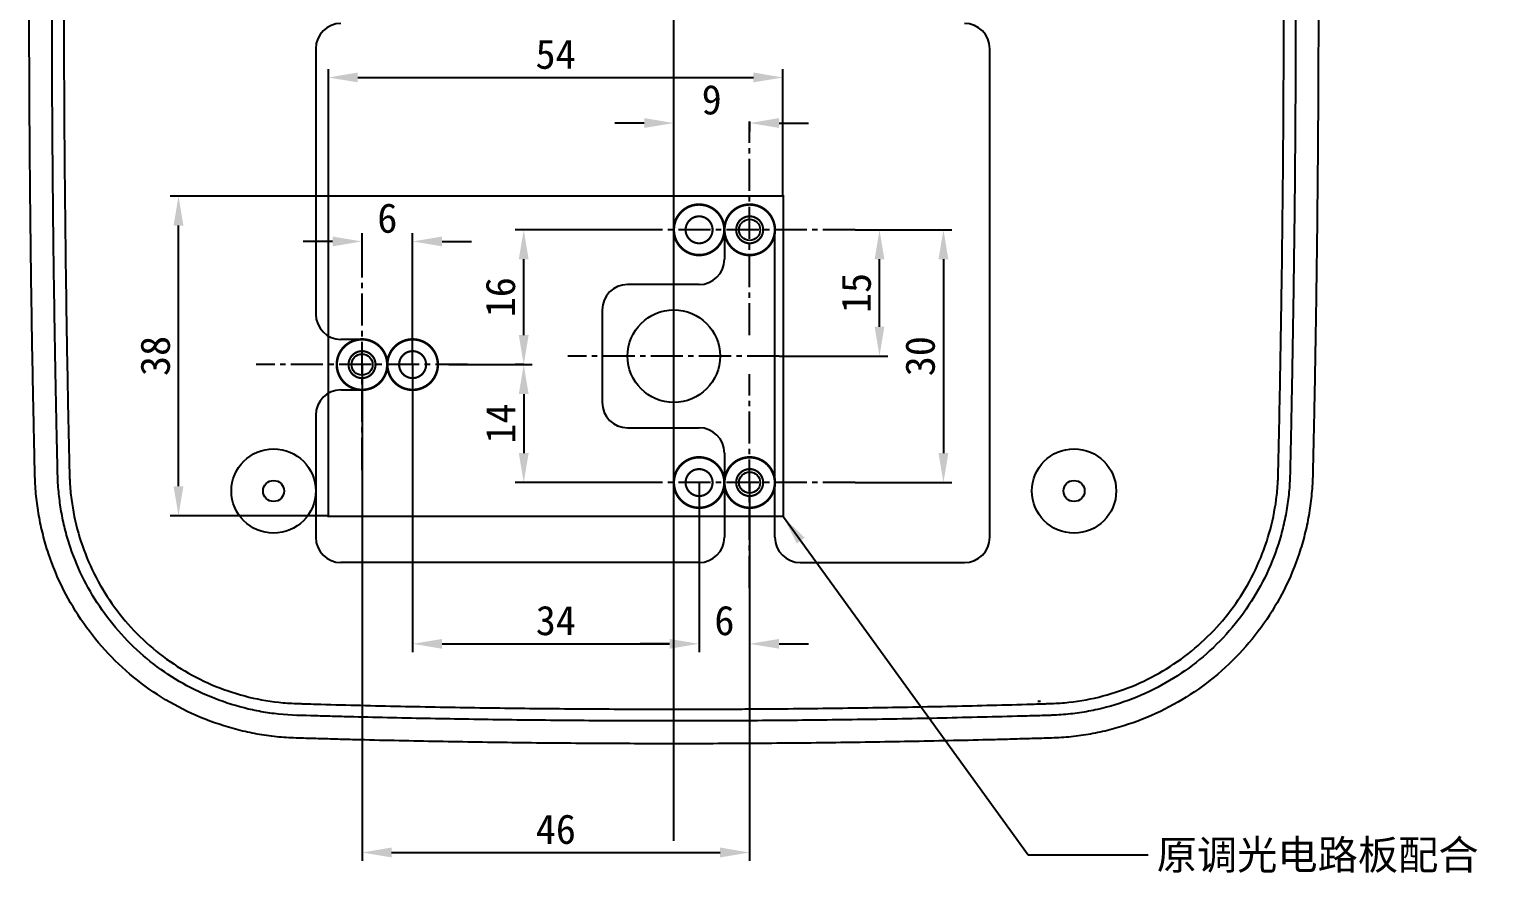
# Model space of a CAD drawing. Header units: millimetres. Extents: x 1791 to 2848, y -3889 to -2778.
# Drawn here: x 2597.1 to 2770.2, y -3705.4 to -3605.3 of the extents above; entities that cross this region are included whole.
import ezdxf

# ---------------------------------------------------------------- set-up
doc = ezdxf.new("R2010")
doc.units = ezdxf.units.MM
doc.linetypes.add('CENTER2', pattern=[28.575, 19.05, -3.175, 3.175, -3.175])
for name, color, linetype in [('2D_LINE_126', 2, 'Continuous'), ('BOARD_CUTOUT_00', 254, 'Continuous'), ('BOARD_OUTLINE_00', 254, 'Continuous')]:
    doc.layers.add(name, color=color, linetype=linetype)
doc.styles.add('宋体', font='')
doc.styles.get('宋体').set_extended_font_data('SimSun')
doc.dimstyles.new('1x', dxfattribs={"dimtxt": 3.5, "dimasz": 3.5, "dimexe": 1, "dimexo": 0, "dimgap": 1, "dimtad": 1, "dimtoh": 1, "dimdec": 1, "dimrnd": 0.05, "dimdsep": 46, "dimtxsty": '宋体', "dimcen": 0, "dimclrd": 5, "dimclre": 5, "dimadec": 1, "dimazin": 2, "dimtfac": 1, "dimtdec": 1, "dimtofl": 0, "dimtmove": 0, "dimatfit": 3, "dimfxl": 0, "dimtzin": 0, "dimarcsym": 0})

# ---------------------------------------------------------------- blocks, each defined once
blk = doc.blocks.new('SMOOTH_0$25')
at = {"const_width": 0.125}
blk.add_lwpolyline([(-0.0625, 0, 1), (0.0625, 0, 1)], format="xyb", close=True, dxfattribs=at)
blk = doc.blocks.new('BOARD_134')
at = {"layer": 'BOARD_CUTOUT_00', "const_width": 0.25}
for points in [[(45.1, 42, 1), (41.9, 42, 1)], [(45.1, 36, 1), (41.9, 36, 1)], [(29.1, 2, 1), (25.9, 2, 1)], [(59.1, 2, 1), (55.9, 2, 1)], [(29.1, -4, 1), (25.9, -4, 1)], [(59.1, -4, 1), (55.9, -4, 1)]]:
    blk.add_lwpolyline(points, format="xyb", close=True, dxfattribs=at)
at = {"layer": 'BOARD_OUTLINE_00', "const_width": 0.25}
blk.add_lwpolyline([(23.5, 46), (23.5, -8), (61.5, -8), (61.5, 46)], close=True, dxfattribs=at)
at = {"layer": 'BOARD_OUTLINE_00'}
for p in [(23.5, 46), (61.5, 46), (23.5, -8), (61.5, -8)]:
    blk.add_blockref('SMOOTH_0$25', p, dxfattribs=at)
blk = doc.blocks.new('DRAWING_84')
at = {"layer": '2D_LINE_126', "const_width": 0.3}
blk.add_lwpolyline([(3, 0, 1), (-3, 0, 1)], format="xyb", close=True, dxfattribs=at)
blk = doc.blocks.new('DRAWING_85')
at = {"layer": '2D_LINE_126', "const_width": 0.3}
blk.add_lwpolyline([(3, 0, 1), (-3, 0, 1)], format="xyb", close=True, dxfattribs=at)
blk = doc.blocks.new('DRAWING_86')
at = {"layer": '2D_LINE_126', "const_width": 0.3}
blk.add_lwpolyline([(3, 0, 1), (-3, 0, 1)], format="xyb", close=True, dxfattribs=at)
blk = doc.blocks.new('DRAWING_131')
at = {"layer": '2D_LINE_126', "const_width": 0.3}
blk.add_lwpolyline([(3, 0, 1), (-3, 0, 1)], format="xyb", close=True, dxfattribs=at)
blk = doc.blocks.new('DRAWING_132')
at = {"layer": '2D_LINE_126', "const_width": 0.3}
blk.add_lwpolyline([(3, 0, 1), (-3, 0, 1)], format="xyb", close=True, dxfattribs=at)
blk = doc.blocks.new('DRAWING_133')
at = {"layer": '2D_LINE_126', "const_width": 0.3}
blk.add_lwpolyline([(3, 0, 1), (-3, 0, 1)], format="xyb", close=True, dxfattribs=at)
blk = doc.blocks.new('*D237')
at = {"color": 5, "lineweight": -2, "transparency": 16777216}
for p, q in [((2636.58, -3645.12), (2636.58, -3704.03)), ((2682.58, -3659.12), (2682.58, -3704.03)), ((2640.08, -3703.03), (2679.08, -3703.03))]:
    blk.add_line(p, q, dxfattribs=at)
at = {"color": 5, "transparency": 16777216}
for points in [[(2640.08, -3702.44), (2640.08, -3703.61), (2636.58, -3703.03)], [(2679.08, -3702.44), (2679.08, -3703.61), (2682.58, -3703.03)]]:
    blk.add_solid(points, dxfattribs=at)
at = {"layer": 'Defpoints', "color": 0, "transparency": 16777216}
for p in [(2636.58, -3645.12), (2682.58, -3659.12), (2682.58, -3703.03)]:
    blk.add_point(p, dxfattribs=at)
at = {"color": 0, "transparency": 16777216, "insert": (2659.58, -3700.28), "char_height": 3.5, "attachment_point": 5, "style": '宋体'}
blk.add_mtext('46', dxfattribs=at)
blk = doc.blocks.new('*D240')
at = {"color": 5, "lineweight": -2, "transparency": 16777216}
for p, q in [((2695.09, -3629.12), (2706.58, -3629.12)), ((2705.58, -3632.62), (2705.58, -3655.62)), ((2695.09, -3659.12), (2706.58, -3659.12))]:
    blk.add_line(p, q, dxfattribs=at)
at = {"color": 5, "transparency": 16777216}
for points in [[(2704.99, -3632.62), (2706.16, -3632.62), (2705.58, -3629.12)], [(2704.99, -3655.62), (2706.16, -3655.62), (2705.58, -3659.12)]]:
    blk.add_solid(points, dxfattribs=at)
at = {"layer": 'Defpoints', "color": 0, "transparency": 16777216}
for p in [(2695.09, -3629.12), (2695.09, -3659.12), (2705.58, -3659.12)]:
    blk.add_point(p, dxfattribs=at)
at = {"color": 0, "transparency": 16777216, "insert": (2702.83, -3644.12), "char_height": 3.5, "attachment_point": 5, "rotation": 90, "style": '宋体'}
blk.add_mtext('30', dxfattribs=at)
blk = doc.blocks.new('*D238')
at = {"color": 5, "lineweight": -2, "transparency": 16777216}
for p, q in [((2655.77, -3645.12), (2654.77, -3645.12)), ((2655.77, -3648.62), (2655.77, -3655.62)), ((2670, -3659.12), (2654.77, -3659.12))]:
    blk.add_line(p, q, dxfattribs=at)
at = {"color": 5, "transparency": 16777216}
for points in [[(2655.18, -3648.62), (2656.35, -3648.62), (2655.77, -3645.12)], [(2655.18, -3655.62), (2656.35, -3655.62), (2655.77, -3659.12)]]:
    blk.add_solid(points, dxfattribs=at)
at = {"layer": 'Defpoints', "color": 0, "transparency": 16777216}
for p in [(2655.77, -3645.12), (2655.77, -3659.12), (2670, -3659.12)]:
    blk.add_point(p, dxfattribs=at)
at = {"color": 0, "transparency": 16777216, "insert": (2653.02, -3652.12), "char_height": 3.5, "attachment_point": 5, "rotation": 90, "style": '宋体'}
blk.add_mtext('14', dxfattribs=at)
blk = doc.blocks.new('*D239')
at = {"color": 5, "lineweight": -2, "transparency": 16777216}
for p, q in [((2670, -3629.12), (2654.77, -3629.12)), ((2655.77, -3641.62), (2655.77, -3632.62)), ((2646.89, -3645.12), (2656.77, -3645.12))]:
    blk.add_line(p, q, dxfattribs=at)
at = {"color": 5, "transparency": 16777216}
for points in [[(2655.18, -3632.62), (2656.35, -3632.62), (2655.77, -3629.12)], [(2655.18, -3641.62), (2656.35, -3641.62), (2655.77, -3645.12)]]:
    blk.add_solid(points, dxfattribs=at)
at = {"layer": 'Defpoints', "color": 0, "transparency": 16777216}
for p in [(2655.77, -3629.12), (2670, -3629.12), (2646.89, -3645.12)]:
    blk.add_point(p, dxfattribs=at)
at = {"color": 0, "transparency": 16777216, "insert": (2653.02, -3637.12), "char_height": 3.5, "attachment_point": 5, "rotation": 90, "style": '宋体'}
blk.add_mtext('16', dxfattribs=at)
blk = doc.blocks.new('*D241')
at = {"color": 5, "lineweight": -2, "transparency": 16777216}
for p, q in [((2673.58, -3701.63), (2673.58, -3615.45)), ((2670.08, -3616.45), (2666.58, -3616.45)), ((2682.58, -3616.27), (2682.58, -3617.45)), ((2686.08, -3616.45), (2689.58, -3616.45))]:
    blk.add_line(p, q, dxfattribs=at)
at = {"color": 5, "transparency": 16777216}
for points in [[(2670.08, -3615.86), (2670.08, -3617.03), (2673.58, -3616.45)], [(2686.08, -3615.86), (2686.08, -3617.03), (2682.58, -3616.45)]]:
    blk.add_solid(points, dxfattribs=at)
at = {"layer": 'Defpoints', "color": 0, "transparency": 16777216}
for p in [(2673.58, -3616.45), (2682.58, -3616.27), (2673.58, -3701.63)]:
    blk.add_point(p, dxfattribs=at)
at = {"color": 0, "transparency": 16777216, "insert": (2678.08, -3613.7), "char_height": 3.5, "attachment_point": 5, "style": '宋体'}
blk.add_mtext('9', dxfattribs=at)
blk = doc.blocks.new('*D243')
at = {"color": 5, "lineweight": -2, "transparency": 16777216}
for p, q in [((2636.58, -3632.27), (2636.58, -3629.5)), ((2642.58, -3645.12), (2642.58, -3629.5)), ((2633.08, -3630.5), (2629.58, -3630.5)), ((2646.08, -3630.5), (2649.58, -3630.5))]:
    blk.add_line(p, q, dxfattribs=at)
at = {"color": 5, "transparency": 16777216}
for points in [[(2633.08, -3629.92), (2633.08, -3631.08), (2636.58, -3630.5)], [(2646.08, -3629.92), (2646.08, -3631.08), (2642.58, -3630.5)]]:
    blk.add_solid(points, dxfattribs=at)
at = {"layer": 'Defpoints', "color": 0, "transparency": 16777216}
for p in [(2642.58, -3630.5), (2636.58, -3632.27), (2642.58, -3645.12)]:
    blk.add_point(p, dxfattribs=at)
at = {"color": 0, "transparency": 16777216, "insert": (2639.58, -3627.75), "char_height": 3.5, "attachment_point": 5, "style": '宋体'}
blk.add_mtext('6', dxfattribs=at)
blk = doc.blocks.new('*D244')
at = {"color": 5, "lineweight": -2, "transparency": 16777216}
for p, q in [((2676.58, -3659.12), (2676.58, -3679.26)), ((2682.58, -3659.12), (2682.58, -3679.26)), ((2673.08, -3678.26), (2669.58, -3678.26)), ((2686.08, -3678.26), (2689.58, -3678.26))]:
    blk.add_line(p, q, dxfattribs=at)
at = {"color": 5, "transparency": 16777216}
for points in [[(2673.08, -3677.68), (2673.08, -3678.84), (2676.58, -3678.26)], [(2686.08, -3677.68), (2686.08, -3678.84), (2682.58, -3678.26)]]:
    blk.add_solid(points, dxfattribs=at)
at = {"layer": 'Defpoints', "color": 0, "transparency": 16777216}
for p in [(2676.58, -3659.12), (2682.58, -3659.12), (2682.58, -3678.26)]:
    blk.add_point(p, dxfattribs=at)
at = {"color": 0, "transparency": 16777216, "insert": (2679.58, -3675.51), "char_height": 3.5, "attachment_point": 5, "style": '宋体'}
blk.add_mtext('6', dxfattribs=at)
blk = doc.blocks.new('*D245')
at = {"color": 5, "lineweight": -2, "transparency": 16777216}
for p, q in [((2695.09, -3629.12), (2698.99, -3629.12)), ((2697.99, -3640.62), (2697.99, -3632.62)), ((2686.09, -3644.12), (2698.99, -3644.12))]:
    blk.add_line(p, q, dxfattribs=at)
at = {"color": 5, "transparency": 16777216}
for points in [[(2697.41, -3632.62), (2698.57, -3632.62), (2697.99, -3629.12)], [(2697.41, -3640.62), (2698.57, -3640.62), (2697.99, -3644.12)]]:
    blk.add_solid(points, dxfattribs=at)
at = {"layer": 'Defpoints', "color": 0, "transparency": 16777216}
for p in [(2695.09, -3629.12), (2697.99, -3629.12), (2686.09, -3644.12)]:
    blk.add_point(p, dxfattribs=at)
at = {"color": 0, "transparency": 16777216, "insert": (2695.24, -3636.62), "char_height": 3.5, "attachment_point": 5, "rotation": 90, "style": '宋体'}
blk.add_mtext('15', dxfattribs=at)
blk = doc.blocks.new('*D248')
at = {"color": 5, "lineweight": -2, "transparency": 16777216}
for p, q in [((2642.58, -3645.12), (2642.58, -3679.26)), ((2676.58, -3659.12), (2676.58, -3679.26)), ((2646.08, -3678.26), (2673.08, -3678.26))]:
    blk.add_line(p, q, dxfattribs=at)
at = {"color": 5, "transparency": 16777216}
for points in [[(2646.08, -3677.68), (2646.08, -3678.84), (2642.58, -3678.26)], [(2673.08, -3677.68), (2673.08, -3678.84), (2676.58, -3678.26)]]:
    blk.add_solid(points, dxfattribs=at)
at = {"layer": 'Defpoints', "color": 0, "transparency": 16777216}
for p in [(2642.58, -3645.12), (2676.58, -3659.12), (2676.58, -3678.26)]:
    blk.add_point(p, dxfattribs=at)
at = {"color": 0, "transparency": 16777216, "insert": (2659.58, -3675.51), "char_height": 3.5, "attachment_point": 5, "style": '宋体'}
blk.add_mtext('34', dxfattribs=at)
blk = doc.blocks.new('*D249')
at = {"color": 5, "lineweight": -2, "transparency": 16777216}
for p, q in [((2632.64, -3625.12), (2613.8, -3625.12)), ((2614.8, -3659.56), (2614.8, -3628.62)), ((2632.58, -3663.06), (2613.8, -3663.06))]:
    blk.add_line(p, q, dxfattribs=at)
at = {"color": 5, "transparency": 16777216}
for points in [[(2614.21, -3628.62), (2615.38, -3628.62), (2614.8, -3625.12)], [(2614.21, -3659.56), (2615.38, -3659.56), (2614.8, -3663.06)]]:
    blk.add_solid(points, dxfattribs=at)
at = {"layer": 'Defpoints', "color": 0, "transparency": 16777216}
for p in [(2614.8, -3625.12), (2632.64, -3625.12), (2632.58, -3663.06)]:
    blk.add_point(p, dxfattribs=at)
at = {"color": 0, "transparency": 16777216, "insert": (2612.05, -3644.09), "char_height": 3.5, "attachment_point": 5, "rotation": 90, "style": '宋体'}
blk.add_mtext('38', dxfattribs=at)
blk = doc.blocks.new('*D250')
at = {"color": 5, "lineweight": -2, "transparency": 16777216}
for p, q in [((2632.58, -3625.18), (2632.58, -3610.04)), ((2636.08, -3611.04), (2683.02, -3611.04)), ((2686.52, -3625.12), (2686.52, -3610.04))]:
    blk.add_line(p, q, dxfattribs=at)
at = {"color": 5, "transparency": 16777216}
for points in [[(2636.08, -3610.45), (2636.08, -3611.62), (2632.58, -3611.04)], [(2683.02, -3610.45), (2683.02, -3611.62), (2686.52, -3611.04)]]:
    blk.add_solid(points, dxfattribs=at)
at = {"layer": 'Defpoints', "color": 0, "transparency": 16777216}
for p in [(2686.52, -3611.04), (2632.58, -3625.18), (2686.52, -3625.12)]:
    blk.add_point(p, dxfattribs=at)
at = {"color": 0, "transparency": 16777216, "insert": (2659.55, -3608.29), "char_height": 3.5, "attachment_point": 5, "style": '宋体'}
blk.add_mtext('54', dxfattribs=at)

msp = doc.modelspace()

# ---------------------------------------------------------------- linework, layer by layer
at = {"color": 1, "linetype": 'CENTER2'}
msp.add_line((2673.58, -3701.63), (2673.58, -3506.13), dxfattribs=at)
at = {"color": 7, "linetype": 'Continuous'}
for p, q in [((2631.08, -3607.62), (2631.08, -3639.12)), ((2711.08, -3665.62), (2711.08, -3607.62)), ((2679.58, -3629.12), (2679.58, -3632.62)), ((2685.58, -3665.62), (2685.58, -3629.12)), ((2676.58, -3635.62), (2668.08, -3635.62)), ((2665.08, -3638.62), (2665.08, -3649.62)), ((2636.58, -3642.12), (2634.08, -3642.12)), ((2634.08, -3648.12), (2636.58, -3648.12)), ((2631.08, -3651.12), (2631.08, -3665.62)), ((2668.08, -3652.62), (2676.58, -3652.62)), ((2679.58, -3655.62), (2679.58, -3665.62)), ((2676.58, -3668.62), (2634.08, -3668.62)), ((2688.58, -3668.62), (2708.08, -3668.62))]:
    msp.add_line(p, q, dxfattribs=at)
at = {"color": 1, "linetype": 'CENTER2', "ltscale": 0.2}
for p, q in [((2682.58, -3641.64), (2682.58, -3616.27)), ((2695.09, -3629.12), (2670, -3629.12)), ((2636.58, -3657.64), (2636.58, -3632.27)), ((2649.09, -3645.12), (2624, -3645.12)), ((2686.09, -3644.12), (2661, -3644.12)), ((2682.58, -3671.64), (2682.58, -3646.27)), ((2695.09, -3659.12), (2670, -3659.12))]:
    msp.add_line(p, q, dxfattribs=at)
at = {"color": 6, "linetype": 'Continuous'}
msp.add_line((2716.79, -3685.07), (2717.1, -3685.06), dxfattribs=at)
at = {"color": 7, "linetype": 'Continuous'}
for centre, radius in [((2682.58, -3629.12), 3), ((2682.58, -3629.12), 1.25), ((2673.58, -3644.12), 5.5), ((2636.58, -3645.12), 1.25), ((2626.08, -3660.12), 5), ((2721.08, -3660.12), 5), ((2626.08, -3660.12), 1.25), ((2682.58, -3659.12), 1.25), ((2721.08, -3660.12), 1.25)]:
    msp.add_circle(centre, radius, dxfattribs=at)
for centre, start, end in [((2634.08, -3607.62), 90, 180), ((2708.08, -3607.62), 0, 90), ((2676.58, -3632.62), 270, 0), ((2668.08, -3638.62), 90, 180), ((2634.08, -3639.12), 180, 270), ((2636.58, -3645.12), 270, 90), ((2634.08, -3651.12), 90, 180), ((2668.08, -3649.62), 180, 270), ((2676.58, -3655.62), 0, 90), ((2682.58, -3659.12), 0, 180), ((2634.08, -3665.62), 180, 270), ((2676.58, -3665.62), 270, 0), ((2688.58, -3665.62), 180, 270), ((2708.08, -3665.62), 270, 0)]:
    msp.add_arc(centre, 3, start, end, dxfattribs=at)
for points, knots in [([(2673.58, -3690.12), (2670.48, -3690.12), (2665.82, -3690.1), (2659.6, -3690.06), (2654.95, -3690.01), (2650.29, -3689.94), (2645.63, -3689.86), (2640.97, -3689.77), (2637.09, -3689.68), (2633.99, -3689.6), (2631.66, -3689.53), (2629.72, -3689.48), (2628.16, -3689.43), (2626.62, -3689.33), (2624.69, -3689.09), (2621.64, -3688.49), (2617.92, -3687.32), (2613.72, -3685.29), (2609.85, -3682.67), (2606.4, -3679.52), (2603.45, -3675.9), (2601.06, -3671.89), (2599.56, -3668.29), (2598.69, -3665.31), (2598.21, -3663.03), (2597.94, -3661.11), (2597.81, -3659.56), (2597.76, -3658.39), (2597.73, -3657.23), (2597.7, -3655.68), (2597.66, -3653.74), (2597.61, -3651.41), (2597.54, -3648.3), (2597.47, -3644.42), (2597.39, -3639.76), (2597.32, -3635.1), (2597.24, -3628.89), (2597.16, -3621.13), (2597.1, -3611.81), (2597.07, -3599.39), (2597.1, -3586.96), (2597.21, -3574.54), (2597.3, -3566.78), (2597.39, -3560.57), (2597.47, -3555.91), (2597.54, -3552.03), (2597.6, -3548.92), (2597.65, -3546.59), (2597.7, -3544.65), (2597.73, -3543.1), (2597.75, -3541.94), (2597.8, -3540.77), (2597.93, -3539.22), (2598.19, -3537.3), (2598.67, -3535.02), (2599.53, -3532.03), (2601.01, -3528.43), (2603.4, -3524.42), (2606.34, -3520.79), (2609.78, -3517.62), (2613.64, -3514.99), (2617.84, -3512.95), (2621.55, -3511.77), (2624.6, -3511.16), (2626.52, -3510.92), (2628.07, -3510.81), (2629.24, -3510.77), (2630.4, -3510.74), (2631.95, -3510.7), (2633.89, -3510.64), (2637, -3510.56), (2640.88, -3510.47), (2645.54, -3510.38), (2651.75, -3510.27), (2659.51, -3510.18), (2665.73, -3510.14), (2668.83, -3510.13)], [0, 0, 0, 0, 0.031257, 0.046885, 0.062513, 0.078142, 0.09377, 0.109398, 0.125026, 0.132841, 0.140655, 0.148469, 0.152376, 0.156283, 0.164095, 0.171908, 0.187522, 0.203137, 0.218751, 0.234366, 0.24998, 0.265595, 0.281209, 0.289022, 0.296834, 0.304647, 0.308553, 0.31246, 0.316367, 0.320274, 0.328089, 0.335903, 0.343717, 0.359345, 0.374974, 0.390602, 0.40623, 0.437487, 0.468743, 0.5, 0.562513, 0.59377, 0.625026, 0.640655, 0.656283, 0.671911, 0.679726, 0.68754, 0.695354, 0.699261, 0.703168, 0.707075, 0.710982, 0.718794, 0.726607, 0.734419, 0.750034, 0.765648, 0.781263, 0.796877, 0.812492, 0.828106, 0.843721, 0.851533, 0.859346, 0.863252, 0.867159, 0.871066, 0.874974, 0.882788, 0.890602, 0.90623, 0.921858, 0.937487, 0.968743, 1, 1, 1, 1]), ([(2678.33, -3510.13), (2681.44, -3510.14), (2687.65, -3510.18), (2695.41, -3510.27), (2701.62, -3510.38), (2706.28, -3510.47), (2710.16, -3510.56), (2713.27, -3510.64), (2715.21, -3510.7), (2716.76, -3510.74), (2717.92, -3510.77), (2719.09, -3510.81), (2720.64, -3510.92), (2722.57, -3511.16), (2725.61, -3511.77), (2729.32, -3512.95), (2733.52, -3514.99), (2737.38, -3517.62), (2740.82, -3520.79), (2743.76, -3524.42), (2746.15, -3528.43), (2747.63, -3532.03), (2748.49, -3535.02), (2748.97, -3537.3), (2749.23, -3539.22), (2749.36, -3540.77), (2749.41, -3541.94), (2749.43, -3543.1), (2749.47, -3544.65), (2749.51, -3546.59), (2749.56, -3548.92), (2749.62, -3552.03), (2749.69, -3555.91), (2749.77, -3560.57), (2749.86, -3566.78), (2749.96, -3574.54), (2750.06, -3586.96), (2750.09, -3599.39), (2750.06, -3611.81), (2750, -3621.13), (2749.92, -3628.89), (2749.84, -3635.1), (2749.77, -3639.76), (2749.69, -3644.42), (2749.62, -3648.3), (2749.56, -3651.41), (2749.51, -3653.74), (2749.46, -3655.68), (2749.43, -3657.23), (2749.41, -3658.39), (2749.35, -3659.56), (2749.22, -3661.11), (2748.96, -3663.03), (2748.47, -3665.31), (2747.6, -3668.29), (2746.11, -3671.89), (2743.71, -3675.9), (2740.76, -3679.52), (2737.31, -3682.67), (2733.44, -3685.29), (2729.24, -3687.32), (2725.52, -3688.49), (2722.47, -3689.09), (2720.55, -3689.33), (2719, -3689.43), (2717.44, -3689.48), (2715.5, -3689.53), (2713.18, -3689.6), (2710.07, -3689.68), (2706.19, -3689.77), (2701.53, -3689.86), (2696.87, -3689.94), (2692.22, -3690.01), (2687.56, -3690.06), (2681.35, -3690.1), (2676.69, -3690.12), (2673.58, -3690.12)], [0, 0, 0, 0, 0.031257, 0.062513, 0.078141, 0.09377, 0.109398, 0.117212, 0.125026, 0.128933, 0.132841, 0.136748, 0.140654, 0.148467, 0.156279, 0.171894, 0.187508, 0.203123, 0.218737, 0.234352, 0.249966, 0.265581, 0.273393, 0.281206, 0.289018, 0.292925, 0.296832, 0.300739, 0.304646, 0.31246, 0.320274, 0.328089, 0.343717, 0.359345, 0.374974, 0.40623, 0.437487, 0.5, 0.531257, 0.562513, 0.59377, 0.609398, 0.625026, 0.640655, 0.656283, 0.664097, 0.671911, 0.679726, 0.683633, 0.68754, 0.691447, 0.695353, 0.703166, 0.710978, 0.718791, 0.734405, 0.75002, 0.765634, 0.781249, 0.796863, 0.812478, 0.828092, 0.835905, 0.843717, 0.847624, 0.851531, 0.859345, 0.867159, 0.874974, 0.890602, 0.90623, 0.921858, 0.937487, 0.953115, 0.968743, 1, 1, 1, 1]), ([(2667.48, -3687.41), (2664.44, -3687.39), (2658.37, -3687.35), (2650.78, -3687.25), (2644.71, -3687.14), (2640.15, -3687.05), (2636.36, -3686.96), (2633.32, -3686.88), (2630.35, -3686.79), (2627.43, -3686.74), (2624.61, -3686.34), (2621.89, -3685.75), (2618.58, -3684.66), (2614.83, -3682.8), (2611.38, -3680.42), (2608.3, -3677.58), (2605.66, -3674.33), (2603.51, -3670.73), (2602.16, -3667.51), (2601.36, -3664.85), (2600.91, -3662.81), (2600.61, -3660.74), (2600.47, -3658.98), (2600.44, -3657.54), (2600.42, -3656.41), (2600.39, -3655.28), (2600.36, -3653.76), (2600.32, -3651.86), (2600.27, -3649.58), (2600.23, -3647.3), (2600.17, -3644.26), (2600.11, -3640.46), (2600.01, -3634.39), (2599.92, -3626.79), (2599.84, -3617.67), (2599.79, -3608.56), (2599.78, -3599.44), (2599.8, -3590.33), (2599.85, -3581.21), (2599.93, -3572.1), (2600.03, -3564.5), (2600.13, -3558.42), (2600.21, -3553.86), (2600.28, -3550.07), (2600.35, -3547.03), (2600.39, -3545.13), (2600.42, -3543.61), (2600.45, -3542.49), (2600.47, -3541.4), (2600.57, -3539.99), (2600.77, -3538.26), (2601.29, -3535.53), (2602.31, -3532.2), (2604.09, -3528.41), (2606.4, -3524.91), (2609.17, -3521.77), (2612.37, -3519.06), (2615.91, -3516.83), (2619.1, -3515.41), (2621.75, -3514.56), (2623.78, -3514.06), (2625.84, -3513.71), (2627.96, -3513.5), (2630.15, -3513.45), (2632.4, -3513.38), (2634.67, -3513.33), (2636.95, -3513.27), (2639.23, -3513.21), (2643.78, -3513.11), (2650.61, -3512.99), (2659.72, -3512.87), (2665.79, -3512.84), (2668.83, -3512.83)], [0, 0, 0, 0, 0.032129, 0.064253, 0.080315, 0.09638, 0.112446, 0.120481, 0.128514, 0.14393, 0.151285, 0.15863, 0.173341, 0.188066, 0.20279, 0.217515, 0.23224, 0.246965, 0.261686, 0.269038, 0.276383, 0.283743, 0.291149, 0.295017, 0.299032, 0.303053, 0.307073, 0.315113, 0.323151, 0.33119, 0.339228, 0.355306, 0.371385, 0.40354, 0.435693, 0.467844, 0.499995, 0.532146, 0.564298, 0.596451, 0.628606, 0.644685, 0.660763, 0.676839, 0.684878, 0.692919, 0.696939, 0.700947, 0.704769, 0.708476, 0.715848, 0.723196, 0.737894, 0.752619, 0.767343, 0.782068, 0.796793, 0.811518, 0.826242, 0.833602, 0.840949, 0.848297, 0.855687, 0.863442, 0.871477, 0.879511, 0.887546, 0.89558, 0.903614, 0.935746, 0.967874, 1, 1, 1, 1]), ([(2678.33, -3512.83), (2681.49, -3512.84), (2686.24, -3512.87), (2692.57, -3512.94), (2697.31, -3513.01), (2702.06, -3513.09), (2706.8, -3513.19), (2710.76, -3513.28), (2713.52, -3513.35), (2715.1, -3513.4), (2716.29, -3513.43), (2717.46, -3513.46), (2718.61, -3513.49), (2719.72, -3513.56), (2721.17, -3513.7), (2722.97, -3513.97), (2725.79, -3514.63), (2729.22, -3515.84), (2733.07, -3517.88), (2736.59, -3520.47), (2739.68, -3523.56), (2742.28, -3527.06), (2744.33, -3530.91), (2745.54, -3534.34), (2746.2, -3537.16), (2746.54, -3539.32), (2746.69, -3541.14), (2746.72, -3542.65), (2746.75, -3544.21), (2746.8, -3546.19), (2746.87, -3549.36), (2746.94, -3553.31), (2747.03, -3558.06), (2747.1, -3562.81), (2747.17, -3567.56), (2747.23, -3572.31), (2747.29, -3578.64), (2747.35, -3586.56), (2747.38, -3596.05), (2747.38, -3605.55), (2747.34, -3615.05), (2747.27, -3624.54), (2747.17, -3632.46), (2747.08, -3638.79), (2747, -3643.54), (2746.93, -3647.5), (2746.87, -3650.66), (2746.82, -3653.04), (2746.78, -3655.02), (2746.74, -3656.6), (2746.72, -3657.76), (2746.69, -3658.9), (2746.59, -3660.36), (2746.36, -3662.16), (2745.94, -3664.29), (2745.16, -3667.09), (2743.8, -3670.46), (2741.58, -3674.22), (2738.84, -3677.61), (2735.62, -3680.56), (2732, -3683), (2728.06, -3684.88), (2724.58, -3685.94), (2721.73, -3686.47), (2719.92, -3686.67), (2718.64, -3686.74), (2717.88, -3686.76), (2716.71, -3686.8), (2714.14, -3686.87), (2710.18, -3686.97), (2705.44, -3687.08), (2700.69, -3687.18), (2694.37, -3687.28), (2686.46, -3687.37), (2676.97, -3687.42), (2670.64, -3687.42), (2667.48, -3687.41)], [0, 0, 0, 0, 0.032093, 0.04814, 0.064188, 0.080236, 0.096284, 0.112331, 0.120355, 0.124367, 0.128378, 0.132396, 0.136279, 0.140018, 0.143705, 0.151048, 0.158385, 0.173083, 0.18779, 0.202497, 0.217204, 0.231912, 0.246619, 0.261312, 0.268648, 0.275997, 0.283388, 0.287236, 0.291246, 0.299277, 0.307308, 0.323366, 0.339426, 0.355486, 0.371546, 0.387606, 0.403664, 0.43578, 0.467895, 0.50001, 0.532125, 0.564241, 0.59636, 0.61242, 0.62848, 0.644539, 0.652569, 0.660598, 0.668629, 0.672646, 0.676648, 0.680459, 0.68416, 0.691521, 0.69886, 0.706201, 0.720902, 0.735609, 0.750317, 0.765024, 0.779731, 0.794438, 0.809124, 0.816462, 0.823828, 0.827578, 0.829501, 0.831496, 0.839524, 0.855575, 0.871622, 0.887668, 0.903712, 0.9358, 0.967896, 1, 1, 1, 1]), ([(2655.08, -3514.33), (2648.66, -3514.33), (2640.68, -3514.57), (2632.28, -3514.79), (2630.13, -3514.85), (2629.33, -3514.87), (2628.23, -3514.9), (2626.01, -3515.06), (2622.63, -3515.69), (2618.72, -3517.03), (2615.04, -3518.94), (2611.69, -3521.37), (2608.73, -3524.26), (2606.24, -3527.56), (2604.25, -3531.19), (2602.82, -3535.08), (2602.13, -3538.43), (2601.92, -3540.67), (2601.87, -3541.7), (2601.85, -3542.24), (2601.84, -3542.83), (2601.83, -3543.32), (2601.75, -3546.67), (2601.62, -3552.97), (2601.3, -3571.77), (2601.09, -3600.12), (2601.3, -3628.47), (2601.62, -3647.27), (2601.75, -3653.57), (2601.83, -3656.92), (2601.84, -3657.41), (2601.85, -3658), (2601.87, -3658.54), (2601.92, -3659.57), (2602.13, -3661.81), (2602.82, -3665.16), (2604.25, -3669.05), (2606.24, -3672.68), (2608.73, -3675.98), (2611.69, -3678.87), (2615.04, -3681.3), (2618.72, -3683.2), (2622.63, -3684.55), (2626.01, -3685.17), (2628.23, -3685.33), (2629.33, -3685.36), (2630.13, -3685.39), (2632.28, -3685.45), (2637.4, -3685.59), (2645.26, -3685.76), (2654.7, -3685.91), (2662.57, -3685.98), (2668.86, -3686.01), (2673.58, -3686.02), (2677.41, -3686.02), (2679.67, -3686.01), (2680.36, -3686)], [0, 0, 0, 0, 0.066294, 0.082551, 0.086615, 0.088647, 0.090679, 0.098807, 0.115064, 0.13132, 0.147577, 0.163834, 0.18009, 0.196347, 0.212603, 0.22886, 0.245116, 0.253245, 0.255277, 0.257309, 0.259341, 0.261373, 0.262389, 0.293886, 0.326399, 0.456451, 0.586504, 0.619017, 0.650514, 0.65153, 0.653562, 0.655594, 0.657626, 0.659658, 0.667786, 0.684043, 0.700299, 0.716556, 0.732812, 0.749069, 0.765326, 0.781582, 0.797839, 0.814095, 0.822223, 0.824255, 0.826288, 0.830352, 0.846608, 0.879121, 0.911634, 0.944147, 0.960404, 0.976661, 0.992917, 1, 1, 1, 1]), ([(2680.36, -3686), (2681.25, -3686), (2685.28, -3685.98), (2692.46, -3685.91), (2701.9, -3685.76), (2709.76, -3685.59), (2714.88, -3685.45), (2717.03, -3685.39), (2717.83, -3685.36), (2718.94, -3685.33), (2721.15, -3685.17), (2724.53, -3684.55), (2728.44, -3683.2), (2732.12, -3681.3), (2735.47, -3678.87), (2738.43, -3675.98), (2740.93, -3672.68), (2742.91, -3669.05), (2744.34, -3665.16), (2745.04, -3661.81), (2745.25, -3659.57), (2745.3, -3658.54), (2745.31, -3658), (2745.32, -3657.41), (2745.33, -3656.92), (2745.41, -3653.57), (2745.54, -3647.27), (2745.86, -3628.47), (2746.08, -3600.12), (2745.86, -3571.77), (2745.54, -3552.97), (2745.41, -3546.67), (2745.33, -3543.32), (2745.32, -3542.83), (2745.31, -3542.24), (2745.3, -3541.7), (2745.25, -3540.67), (2745.04, -3538.43), (2744.34, -3535.08), (2742.91, -3531.19), (2740.93, -3527.56), (2738.43, -3524.26), (2735.47, -3521.37), (2732.12, -3518.94), (2728.44, -3517.03), (2724.53, -3515.69), (2721.15, -3515.06), (2718.94, -3514.9), (2717.83, -3514.87), (2717.03, -3514.85), (2708.48, -3514.61), (2700.09, -3514.34), (2692.08, -3514.34)], [0, 0, 0, 0, 0.009622, 0.043725, 0.077827, 0.11193, 0.128981, 0.133244, 0.135376, 0.137507, 0.146033, 0.163084, 0.180136, 0.197187, 0.214238, 0.23129, 0.248341, 0.265392, 0.282444, 0.299495, 0.308021, 0.310152, 0.312283, 0.314415, 0.316546, 0.317612, 0.350649, 0.384752, 0.521162, 0.657573, 0.691676, 0.724713, 0.725778, 0.72791, 0.730041, 0.732173, 0.734304, 0.74283, 0.759881, 0.776932, 0.793984, 0.811035, 0.828086, 0.845138, 0.862189, 0.879241, 0.896292, 0.904818, 0.906949, 0.90908, 0.913343, 1, 1, 1, 1])]:
    msp.add_open_spline(points, degree=3, knots=knots, dxfattribs=at)

# ---------------------------------------------------------------- block references
at = {"color": 5, "xscale": -1, "rotation": 90}
msp.add_blockref('BOARD_134', (2678.58, -3601.62), dxfattribs=at)
at = {"xscale": -1, "rotation": 90}
for name, p in [('DRAWING_84', (2676.58, -3629.12)), ('DRAWING_131', (2682.58, -3629.12)), ('DRAWING_133', (2636.58, -3645.12)), ('DRAWING_86', (2642.58, -3645.12)), ('DRAWING_85', (2676.58, -3659.12)), ('DRAWING_132', (2682.58, -3659.12))]:
    msp.add_blockref(name, p, dxfattribs=at)

# ---------------------------------------------------------------- texts
at = {"color": 0, "insert": (2730.89, -3701.55), "char_height": 3.5, "attachment_point": 1, "style": '宋体'}
msp.add_mtext('原调光电路板配合', dxfattribs=at)

# ---------------------------------------------------------------- dimensions: what is measured, and where the dimension line sits
at = {"color": 0}
for base, p1, p2, picture, middle in [((2686.52, -3611.04), (2632.58, -3625.18), (2686.52, -3625.12), '*D250', (2659.55, -3608.29)), ((2673.58, -3616.45), (2682.58, -3616.27), (2673.58, -3701.63), '*D241', (2678.08, -3613.7)), ((2642.58, -3630.5), (2636.58, -3632.27), (2642.58, -3645.12), '*D243', (2639.58, -3627.75)), ((2682.58, -3703.03), (2636.58, -3645.12), (2682.58, -3659.12), '*D237', (2659.58, -3700.28)), ((2676.58, -3678.26), (2642.58, -3645.12), (2676.58, -3659.12), '*D248', (2659.58, -3675.51)), ((2682.58, -3678.26), (2676.58, -3659.12), (2682.58, -3659.12), '*D244', (2679.58, -3675.51))]:
    dim = msp.add_linear_dim(base=base, p1=p1, p2=p2, dimstyle='1x', dxfattribs=at)
    dim.commit()
    dim.dimension.update_dxf_attribs({"geometry": picture, "text_midpoint": middle})
for base, p1, p2, angle, picture, middle in [((2614.8, -3625.12), (2632.58, -3663.06), (2632.64, -3625.12), 90, '*D249', (2612.05, -3644.09)), ((2655.77, -3629.12), (2646.89, -3645.12), (2670, -3629.12), 90, '*D239', (2653.02, -3637.12)), ((2697.99, -3629.12), (2686.09, -3644.12), (2695.09, -3629.12), 90, '*D245', (2695.24, -3636.62)), ((2705.58, -3659.12), (2695.09, -3629.12), (2695.09, -3659.12), 270, '*D240', (2702.83, -3644.12)), ((2655.77, -3659.12), (2655.77, -3645.12), (2670, -3659.12), 90, '*D238', (2653.02, -3652.12))]:
    dim = msp.add_linear_dim(base=base, p1=p1, p2=p2, angle=angle, dimstyle='1x', dxfattribs=at)
    dim.commit()
    dim.dimension.update_dxf_attribs({"geometry": picture, "text_midpoint": middle})

# ---------------------------------------------------------------- leaders
at = {"color": 0, "annotation_type": 0, "has_hookline": 1, "hookline_direction": 0, "text_width": 39.3}
msp.add_leader([(2686.58, -3663.18), (2715.63, -3703.3), (2729.89, -3703.3)], dimstyle='1x', override={"dimgap": 1, "dimtad": 0}, dxfattribs=at)

doc.saveas('drawing.dxf')
